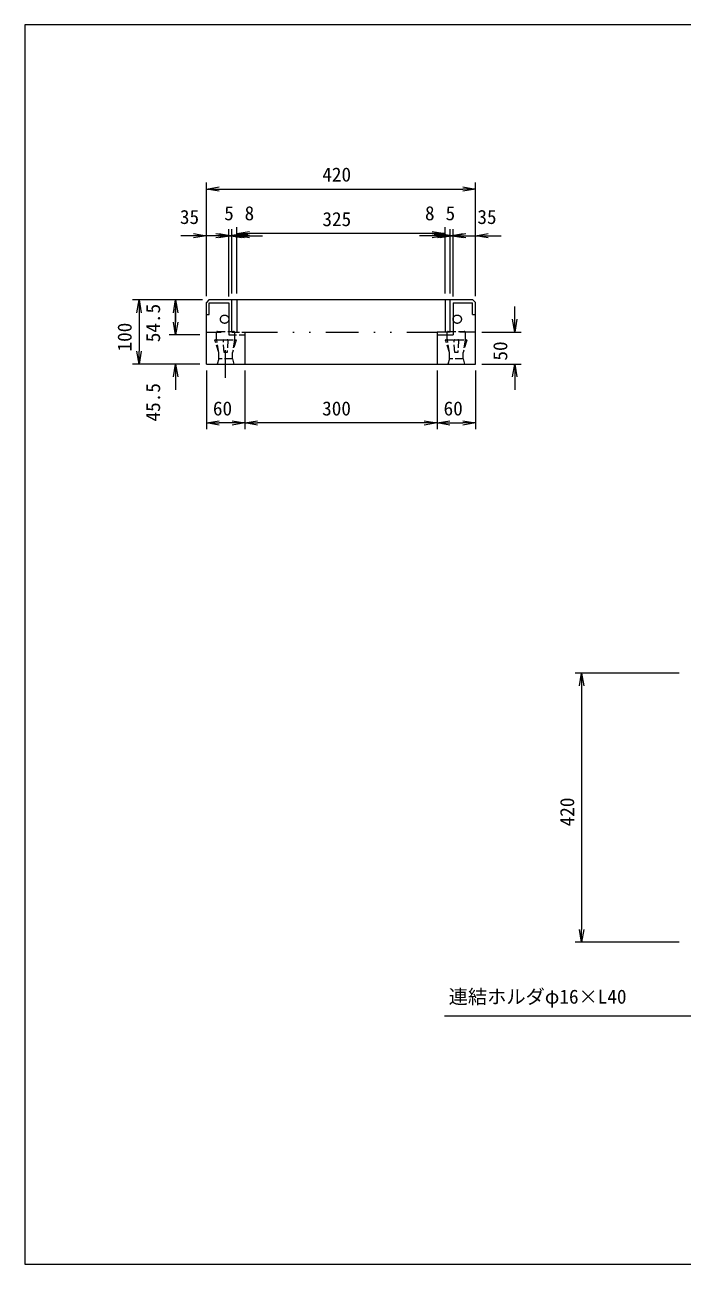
# Model space of a CAD drawing. Units: millimetres, scale not verified. Extents: x 1573 to 15247, y 1105 to 10775.
# Drawn here: x 1573 to 6704, y 1105 to 10775 of the extents above; entities that cross this region are included whole.
import ezdxf
from ezdxf.enums import TextEntityAlignment as Align

# ---------------------------------------------------------------- set-up
doc = ezdxf.new("R2010")
doc.units = ezdxf.units.MM
doc.header["$LTSCALE"] = 20
for name, pattern in [('USER1', [19, 12.7, -6.3]), ('USER2', [31.62, 12.7, -6.3, 0.01, -6.3, 0.01, -6.3]), ('USER3', [4, 3, -1])]:
    doc.linetypes.add(name, pattern=pattern)
for name, color, linetype, lineweight in [('0_2', 7, 'Continuous', 18), ('D-STR-DIM（寸法）', 7, 'Continuous', 18), ('D-STR-HTXT（旗揚げ）', 7, 'Continuous', 18), ('D-STR-STR2（構造物）', 3, 'USER3', 18), ('D-STR（構造物外形線）', 1, 'Continuous', 18), ('D-TTL-FRAME（タイトル枠）', 2, 'Continuous', 18), ('用紙-作図レイヤ', 7, 'Continuous', 18)]:
    doc.layers.add(name, color=color, linetype=linetype, lineweight=lineweight)
doc.layers.add('D-STR-TXT（文字）', color=7, linetype='Continuous')
doc.styles.add('ＭＳ ゴシック', font='')
doc.styles.get('ＭＳ ゴシック').set_extended_font_data('MS Gothic')

msp = doc.modelspace()

# ---------------------------------------------------------------- linework, layer by layer
at = {"layer": '0_2'}
for p, q in [((2990.37, 9493.55), (3090.37, 9510.22)), ((3090.37, 9476.89), (2990.37, 9493.55)), ((2990.37, 9493.55), (3090.37, 9493.55)), ((4990.37, 9510.22), (5090.37, 9493.55)), ((5090.37, 9493.55), (4990.37, 9476.89)), ((5090.37, 9493.55), (4990.37, 9493.55)), ((2890.37, 9145.81), (2990.37, 9129.14)), ((2990.37, 9129.14), (2890.37, 9112.48)), ((2990.37, 9129.14), (2890.37, 9129.14)), ((3065.37, 9145.81), (3165.37, 9129.14)), ((3165.37, 9129.14), (3065.37, 9112.48)), ((3165.37, 9129.14), (3065.37, 9129.14)), ((3087.87, 9145.81), (3187.87, 9129.14)), ((3187.87, 9129.14), (3087.87, 9112.48)), ((3187.87, 9129.14), (3087.87, 9129.14)), ((3165.37, 9129.14), (3265.37, 9145.81)), ((3265.37, 9112.48), (3165.37, 9129.14)), ((3165.37, 9129.14), (3265.37, 9129.14)), ((3187.87, 9129.14), (3287.87, 9145.81)), ((3287.87, 9112.48), (3187.87, 9129.14)), ((3187.87, 9129.14), (3287.87, 9129.14)), ((3227.87, 9145.81), (3327.87, 9162.48)), ((3227.87, 9129.14), (3327.87, 9145.81)), ((3327.87, 9129.14), (3227.87, 9145.81)), ((3227.87, 9145.81), (3327.87, 9145.81)), ((3327.87, 9112.48), (3227.87, 9129.14)), ((3227.87, 9129.14), (3327.87, 9129.14)), ((4752.87, 9162.48), (4852.87, 9145.81)), ((4852.87, 9145.81), (4752.87, 9129.14)), ((4852.87, 9145.81), (4752.87, 9145.81)), ((4752.87, 9145.81), (4852.87, 9129.14)), ((4852.87, 9129.14), (4752.87, 9112.48)), ((4852.87, 9129.14), (4752.87, 9129.14)), ((4792.87, 9145.81), (4892.87, 9129.14)), ((4892.87, 9129.14), (4792.87, 9112.48)), ((4892.87, 9129.14), (4792.87, 9129.14)), ((4815.37, 9145.81), (4915.37, 9129.14)), ((4915.37, 9129.14), (4815.37, 9112.48)), ((4915.37, 9129.14), (4815.37, 9129.14)), ((4892.87, 9129.14), (4992.87, 9145.81)), ((4992.87, 9112.48), (4892.87, 9129.14)), ((4892.87, 9129.14), (4992.87, 9129.14)), ((4915.37, 9129.14), (5015.37, 9145.81)), ((5015.37, 9112.48), (4915.37, 9129.14)), ((4915.37, 9129.14), (5015.37, 9129.14)), ((5090.37, 9129.14), (5190.37, 9145.81)), ((5190.37, 9112.48), (5090.37, 9129.14)), ((5090.37, 9129.14), (5190.37, 9129.14)), ((2448.22, 8527.9), (2464.88, 8627.9)), ((2464.88, 8627.9), (2481.55, 8527.9)), ((2464.88, 8627.9), (2464.88, 8527.9)), ((2733, 8527.9), (2749.67, 8627.9)), ((2749.67, 8627.9), (2766.34, 8527.9)), ((2749.67, 8627.9), (2749.67, 8527.9)), ((2749.67, 8355.4), (2733, 8455.4)), ((2749.67, 8355.4), (2733, 8455.4)), ((2766.34, 8455.4), (2749.67, 8355.4)), ((2749.67, 8355.4), (2749.67, 8455.4)), ((2766.34, 8455.4), (2749.67, 8355.4)), ((2749.67, 8355.4), (2749.67, 8455.4)), ((5396.46, 8377.9), (5379.79, 8477.9)), ((5413.12, 8477.9), (5396.46, 8377.9)), ((5396.46, 8377.9), (5396.46, 8477.9)), ((2464.88, 8127.9), (2448.22, 8227.9)), ((2481.55, 8227.9), (2464.88, 8127.9)), ((2464.88, 8127.9), (2464.88, 8227.9)), ((2733, 8027.9), (2749.67, 8127.9)), ((2749.67, 8127.9), (2766.34, 8027.9)), ((2749.67, 8127.9), (2749.67, 8027.9)), ((5379.79, 8027.9), (5396.46, 8127.9)), ((5396.46, 8127.9), (5413.12, 8027.9)), ((5396.46, 8127.9), (5396.46, 8027.9)), ((2990.37, 7668.73), (3090.37, 7685.39)), ((3090.37, 7652.06), (2990.37, 7668.73)), ((2990.37, 7668.73), (3090.37, 7668.73)), ((3190.37, 7685.39), (3290.37, 7668.73)), ((3290.37, 7668.73), (3190.37, 7652.06)), ((3290.37, 7668.73), (3190.37, 7668.73)), ((3290.37, 7668.73), (3390.37, 7685.39)), ((3390.37, 7652.06), (3290.37, 7668.73)), ((3290.37, 7668.73), (3390.37, 7668.73)), ((4690.37, 7685.39), (4790.37, 7668.73)), ((4790.37, 7668.73), (4690.37, 7652.06)), ((4790.37, 7668.73), (4690.37, 7668.73)), ((4790.37, 7668.73), (4890.37, 7685.39)), ((4890.37, 7652.06), (4790.37, 7668.73)), ((4790.37, 7668.73), (4890.37, 7668.73)), ((4990.37, 7685.39), (5090.37, 7668.73)), ((5090.37, 7668.73), (4990.37, 7652.06)), ((5090.37, 7668.73), (4990.37, 7668.73)), ((5901.71, 5616.79), (5918.38, 5716.79)), ((5918.38, 5716.79), (5935.04, 5616.79)), ((5918.38, 5716.79), (5918.38, 5616.79)), ((5918.38, 3616.79), (5901.71, 3716.79)), ((5935.04, 3716.79), (5918.38, 3616.79)), ((5918.38, 3616.79), (5918.38, 3716.79))]:
    msp.add_line(p, q, dxfattribs=at)
at = {"layer": 'D-STR-DIM（寸法）'}
for p, q in [((2990.37, 8657.9), (2990.37, 9543.55)), ((3090.37, 9493.55), (4990.37, 9493.55)), ((5090.37, 8657.9), (5090.37, 9543.55)), ((3227.87, 8677.9), (3227.87, 9195.81)), ((4852.87, 8677.9), (4852.87, 9195.81)), ((2890.37, 9129.14), (2790.37, 9129.14)), ((3065.37, 9129.14), (2965.37, 9129.14)), ((3087.87, 9129.14), (2987.87, 9129.14)), ((2990.37, 8657.9), (2990.37, 9179.14)), ((3165.37, 8655.4), (3165.37, 9179.14)), ((3165.37, 8655.4), (3165.37, 9179.14)), ((3187.87, 8677.9), (3187.87, 9179.14)), ((3187.87, 8677.9), (3187.87, 9179.14)), ((3227.87, 8677.9), (3227.87, 9179.14)), ((3265.37, 9129.14), (3365.37, 9129.14)), ((3287.87, 9129.14), (3387.87, 9129.14)), ((4752.87, 9145.81), (3327.87, 9145.81)), ((3327.87, 9129.14), (3427.87, 9129.14)), ((4752.87, 9129.14), (4652.87, 9129.14)), ((4792.87, 9129.14), (4692.87, 9129.14)), ((4815.37, 9129.14), (4715.37, 9129.14)), ((4852.87, 8677.9), (4852.87, 9179.14)), ((4892.87, 8677.9), (4892.87, 9179.14)), ((4892.87, 8677.9), (4892.87, 9179.14)), ((4915.37, 8655.4), (4915.37, 9179.14)), ((4915.37, 8655.4), (4915.37, 9179.14)), ((4992.87, 9129.14), (5092.87, 9129.14)), ((5015.37, 9129.14), (5115.37, 9129.14)), ((5090.37, 8657.9), (5090.37, 9179.14)), ((5190.37, 9129.14), (5290.37, 9129.14)), ((2960.37, 8627.9), (2414.88, 8627.9)), ((2960.37, 8627.9), (2699.67, 8627.9)), ((2464.88, 8527.9), (2464.88, 8227.9)), ((2749.67, 8455.4), (2749.67, 8555.4)), ((2749.67, 8527.9), (2749.67, 8455.4)), ((5396.46, 8477.9), (5396.46, 8577.9)), ((2940.37, 8355.4), (2699.67, 8355.4)), ((2940.37, 8355.4), (2699.67, 8355.4)), ((5140.37, 8377.9), (5446.46, 8377.9)), ((2940.37, 8127.9), (2414.88, 8127.9)), ((2940.37, 8127.9), (2699.67, 8127.9)), ((5140.37, 8127.9), (5446.46, 8127.9)), ((2749.67, 8027.9), (2749.67, 7927.9)), ((2990.37, 8077.9), (2990.37, 7618.73)), ((3290.37, 8077.9), (3290.37, 7618.73)), ((3290.37, 8077.9), (3290.37, 7618.73)), ((4790.37, 8077.9), (4790.37, 7618.73)), ((4790.37, 8077.9), (4790.37, 7618.73)), ((5090.37, 8077.9), (5090.37, 7618.73)), ((5396.46, 8027.9), (5396.46, 7927.9)), ((3190.37, 7668.73), (3090.37, 7668.73)), ((4690.37, 7668.73), (3390.37, 7668.73)), ((4890.37, 7668.73), (4990.37, 7668.73)), ((6678.5, 5716.79), (5868.38, 5716.79)), ((5918.38, 5616.79), (5918.38, 3716.79)), ((6678.5, 3616.79), (5868.38, 3616.79))]:
    msp.add_line(p, q, dxfattribs=at)
at = {"layer": 'D-STR-HTXT（旗揚げ）'}
msp.add_line((4849.29, 3044.15), (6772.34, 3044.15), dxfattribs=at)
at = {"layer": 'D-STR-STR2（構造物）'}
for p, q in [((3059.87, 8317.9), (3220.87, 8317.9)), ((3070.37, 8317.9), (3070.37, 8375.4)), ((3077.87, 8382.9), (3202.87, 8382.9)), ((3127.37, 8317.9), (3205.87, 8317.9)), ((3130.87, 8317.9), (3153.37, 8317.9)), ((3210.37, 8375.4), (3210.37, 8317.9)), ((4859.87, 8317.9), (5020.87, 8317.9)), ((4870.37, 8317.9), (4870.37, 8375.4)), ((4877.87, 8382.9), (5002.87, 8382.9)), ((4927.37, 8317.9), (5005.87, 8317.9)), ((4930.87, 8317.9), (4953.37, 8317.9)), ((5010.37, 8375.4), (5010.37, 8317.9)), ((3087.87, 8217.9), (3056.76, 8313.62)), ((3087.87, 8217.9), (3071.14, 8313.47)), ((3127.87, 8217.9), (3123.09, 8313.41)), ((3157.64, 8313.41), (3152.87, 8217.9)), ((3223.98, 8313.62), (3192.87, 8217.9)), ((3209.59, 8313.47), (3192.87, 8217.9)), ((4887.87, 8217.9), (4856.76, 8313.62)), ((4887.87, 8217.9), (4871.14, 8313.47)), ((4927.87, 8217.9), (4923.09, 8313.41)), ((4957.64, 8313.41), (4952.87, 8217.9)), ((5023.98, 8313.62), (4992.87, 8217.9)), ((5009.59, 8313.47), (4992.87, 8217.9)), ((3087.87, 8167.9), (3075.37, 8127.9)), ((3087.87, 8167.9), (3087.87, 8217.9)), ((3192.87, 8167.9), (3087.87, 8167.9)), ((3152.87, 8217.9), (3127.87, 8217.9)), ((3192.87, 8167.9), (3192.87, 8217.9)), ((3192.87, 8167.9), (3205.37, 8127.9)), ((4887.87, 8167.9), (4875.37, 8127.9)), ((4887.87, 8167.9), (4887.87, 8217.9)), ((4992.87, 8167.9), (4887.87, 8167.9)), ((4952.87, 8217.9), (4927.87, 8217.9)), ((4992.87, 8167.9), (4992.87, 8217.9)), ((4992.87, 8167.9), (5005.37, 8127.9))]:
    msp.add_line(p, q, dxfattribs=at)
at = {"layer": 'D-STR-STR2（構造物）', "linetype": 'USER1'}
msp.add_line((3140.37, 8020.34), (3140.37, 8236.41), dxfattribs=at)
at = {"layer": 'D-STR-STR2（構造物）'}
for centre, radius, start, end in [((3061.26, 8313.62), 4.5, 108.00415, 180), ((3077.87, 8375.4), 7.5, 90, 180), ((3075.64, 8313.47), 4.5, 99.92624, 180), ((3127.59, 8313.41), 4.5, 92.8624, 180), ((3153.14, 8313.41), 4.5, 0, 87.1376), ((3202.87, 8375.4), 7.5, 0, 90), ((3205.09, 8313.47), 4.5, 0, 80.07376), ((3219.48, 8313.62), 4.5, 0, 71.99585), ((4861.26, 8313.62), 4.5, 108.00415, 180), ((4877.87, 8375.4), 7.5, 90, 180), ((4875.64, 8313.47), 4.5, 99.92624, 180), ((4927.59, 8313.41), 4.5, 92.8624, 180), ((4953.14, 8313.41), 4.5, 0, 87.1376), ((5002.87, 8375.4), 7.5, 0, 90), ((5005.09, 8313.47), 4.5, 0, 80.07376), ((5019.48, 8313.62), 4.5, 0, 71.99585)]:
    msp.add_arc(centre, radius, start, end, dxfattribs=at)
at = {"layer": 'D-STR（構造物外形線）'}
for p, q in [((3010.37, 8627.9), (2990.37, 8607.9)), ((2990.37, 8127.9), (2990.37, 8607.9)), ((5070.37, 8627.9), (3010.37, 8627.9)), ((3187.87, 8377.9), (3187.87, 8627.9)), ((4892.87, 8377.9), (4892.87, 8627.9)), ((5090.37, 8607.9), (5070.37, 8627.9)), ((5090.37, 8127.9), (5090.37, 8607.9)), ((2990.37, 8515.4), (3012.87, 8515.4)), ((3012.87, 8515.4), (3012.87, 8605.4)), ((3012.87, 8605.4), (3165.37, 8605.4)), ((3165.37, 8605.4), (3165.37, 8355.4)), ((4915.37, 8605.4), (5067.87, 8605.4)), ((4915.37, 8605.4), (4915.37, 8355.4)), ((5067.87, 8515.4), (5067.87, 8605.4)), ((5067.87, 8515.4), (5090.37, 8515.4)), ((4892.87, 8377.9), (4790.37, 8377.9)), ((4790.37, 8355.4), (4915.37, 8355.4)), ((2990.37, 8127.9), (5090.37, 8127.9))]:
    msp.add_line(p, q, dxfattribs=at)
at = {"layer": 'D-STR（構造物外形線）', "linetype": 'USER2'}
for p, q in [((3227.87, 8627.9), (3227.87, 8377.9)), ((4852.87, 8627.9), (4852.87, 8377.9)), ((3290.37, 8377.9), (4790.37, 8377.9))]:
    msp.add_line(p, q, dxfattribs=at)
at = {"layer": 'D-STR（構造物外形線）', "linetype": 'USER3'}
for p, q in [((3165.37, 8355.4), (3290.37, 8355.4)), ((3187.87, 8377.9), (3290.37, 8377.9))]:
    msp.add_line(p, q, dxfattribs=at)
at = {"layer": 'D-STR（構造物外形線）', "linetype": 'USER1'}
for p, q in [((3290.37, 8377.9), (3290.37, 8127.9)), ((4790.37, 8377.9), (4790.37, 8127.9))]:
    msp.add_line(p, q, dxfattribs=at)
for centre in [(3132.87, 8477.9), (4947.87, 8477.9)]:
    msp.add_circle(centre, 32.5, dxfattribs=at)
at = {"layer": 'D-TTL-FRAME（タイトル枠）'}
for p, q in [((1573.24, 10774.88), (1573.24, 1105.12)), ((15246.76, 10774.88), (1573.24, 10774.88)), ((1573.24, 1105.12), (15246.76, 1105.12))]:
    msp.add_line(p, q, dxfattribs=at)
at = {"layer": '用紙-作図レイヤ'}
for p, q in [((2990.37, 8377.9), (3106.44, 8377.9)), ((5090.37, 8377.9), (4967.35, 8377.9))]:
    msp.add_line(p, q, dxfattribs=at)

# ---------------------------------------------------------------- texts
at = {"layer": 'D-STR-DIM（寸法）', "style": 'ＭＳ ゴシック'}
for s, p in [('420', (3894.94, 9518.55)), ('35', (2783.74, 9187.73)), ('5', (3129.41, 9216.64)), ('8', (3288.56, 9216.64)), ('325', (3895.7, 9170.81)), ('8', (4696.23, 9216.64)), ('5', (4856.91, 9216.64)), ('35', (5105.11, 9187.73)), ('60', (3041.38, 7693.73)), ('300', (3893.79, 7693.73)), ('60', (4841.38, 7693.73))]:
    msp.add_text(s, height=110, dxfattribs=at).set_placement(p, align=Align.BOTTOM_LEFT)
for s, p in [('54.5', (2662.17, 8298.25)), ('100', (2439.88, 8226)), ('50', (5371.46, 8155.06)), ('45.5', (2662.17, 7679.96)), ('420', (5893.38, 4521.36))]:
    msp.add_text(s, height=110, rotation=90, dxfattribs=at).set_placement(p, align=Align.BOTTOM_LEFT)
at = {"layer": 'D-STR-TXT（文字）', "style": 'ＭＳ ゴシック'}
msp.add_text('連結ホルダφ16×L40', height=110, dxfattribs=at).set_placement((4881.17, 3104.73), align=Align.BOTTOM_LEFT)

doc.saveas('drawing.dxf')
